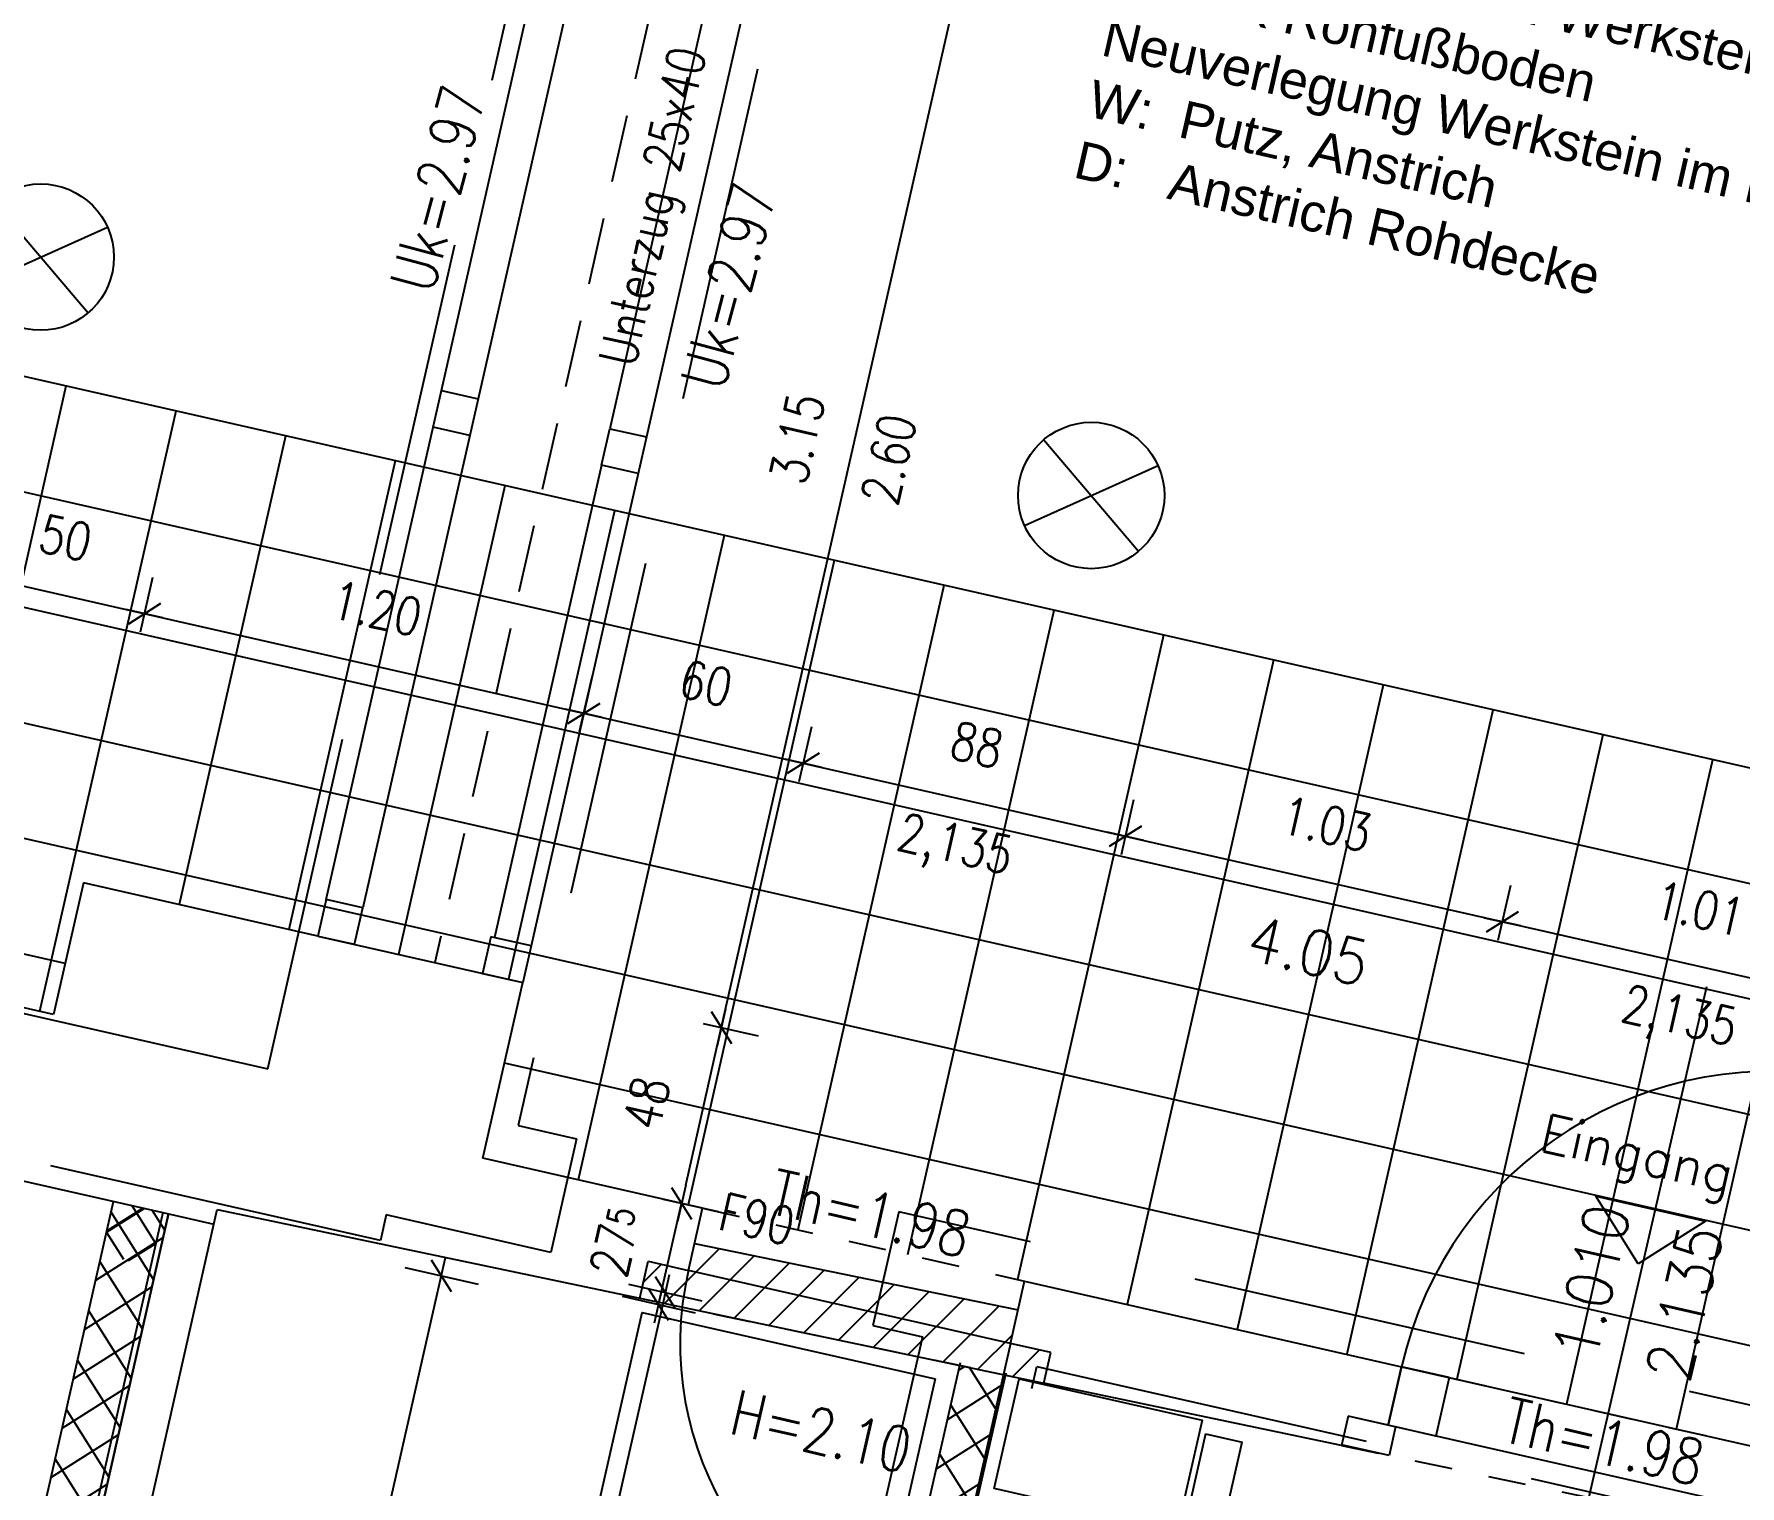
# Model space of a CAD drawing. Header units: metres. Extents: x -7 to 99688, y -10762 to -90.
# Drawn here: x 85.603 to 90.148, y -132.097 to -128.23 of the extents above; entities that cross this region are included whole.
import ezdxf
from ezdxf.enums import TextEntityAlignment as Align

# ---------------------------------------------------------------- set-up
doc = ezdxf.new("R2010")
doc.units = ezdxf.units.M
doc.header["$LTSCALE"] = 0.03
for name, pattern in [('DOT', [0]), ('GESTRICHELT', [9, 6, -3]), ('GESTRICHELT2', [4.5, 3, -1.5])]:
    doc.linetypes.add(name, pattern=pattern)
doc.layers.get('0').update_dxf_attribs({"linetype": 'CONTINUOUS'})
doc.layers.get('Defpoints').update_dxf_attribs({"linetype": 'CONTINUOUS'})
for name, color, linetype in [('A_abriss', 44, '_ABBRUCH'), ('A_bemaßung', 2, 'CONTINUOUS'), ('A_BRANDSCHUTZ', 10, 'CONTINUOUS'), ('A_Fußboden_2', 8, 'CONTINUOUS'), ('A_möbel_neu', 1, 'CONTINUOUS'), ('A_räume', 5, 'CONTINUOUS'), ('A_schraffur', 10, 'CONTINUOUS'), ('A_text', 5, 'CONTINUOUS'), ('A_treppe', 3, 'CONTINUOUS'), ('A_trockenbau', 2, 'CONTINUOUS'), ('A_Tuer_neu', 1, 'CONTINUOUS'), ('A_türen', 9, 'CONTINUOUS'), ('A_verdeckt', 8, 'GESTRICHELT2'), ('A_wände', 6, 'CONTINUOUS'), ('CKMA0002', 2, 'CONTINUOUS'), ('E__LEUCHTEN', 6, 'CONTINUOUS')]:
    doc.layers.add(name, color=color, linetype=linetype)
doc.styles.add('BOLDSIMP_FNT', font='TXT.shx', dxfattribs={"width": 0.9, "height": 0.12})
doc.styles.add('SIMPLEX', font='simplex.shx', dxfattribs={"width": 0.8, "height": 0.1})
doc.styles.get("Standard").update_dxf_attribs({"font": 'txt', "height": 1})
doc.linetypes.add('_ABBRUCH', pattern='A,25,[101,cadkon.shx,S=3.5,R=0,X=0,Y=0],25', length=50)
doc.dimstyles.get("Standard").update_dxf_attribs({"dimtxt": 0.1, "dimasz": 0.05, "dimexe": 0.1, "dimexo": 0, "dimgap": 0.1, "dimtad": 1, "dimdec": 4, "dimrnd": 0.0025, "dimzin": 0, "dimdsep": 46, "dimtxsty": 'SIMPLEX', "dimblk": 'DIMCROSS', "dimblk1": 'DIMCROSS', "dimblk2": 'DIMCROSS', "dimsah": 1, "dimcen": 2.5, "dimdle": 0.025, "dimclrd": 1, "dimclre": 1, "dimclrt": 6, "dimadec": 0, "dimazin": 0, "dimtfac": 1, "dimtdec": 4, "dimtix": 1, "dimtmove": 2, "dimatfit": 3, "dimfxl": 1, "dimtvp": 1, "dimtolj": 1, "dimtzin": 0, "dimarcsym": 0})
pattern_1 = [(32.2216, (90.0803, -134.57253), (-0.0507869, 0.0805807), []), (122.2216, (90.0803, -134.57253), (-0.0805807, -0.0507869), [])]

# ---------------------------------------------------------------- blocks, each defined once
blk = doc.blocks.new('DIMCROSS')
at = {"color": 0, "linetype": 'ByBlock'}
blk.add_line((-1, 0), (1, 0), dxfattribs=at)
at = {"linetype": 'ByBlock'}
blk.add_line((-0.707107, -0.707107), (0.707107, 0.707107), dxfattribs=at)
blk = doc.blocks.new('*D68')
at = {"layer": 'CKMA0002', "color": 1, "lineweight": -2}
for p, q in [((86.5912, -131.5152), (86.7863, -131.5594)), ((86.211, -133.6438), (86.6777, -131.5861))]:
    blk.add_line(p, q, dxfattribs=at)
at = {"layer": 'Defpoints', "color": 0}
for p in [(85.8148, -131.3391), (86.6887, -131.5373), (85.3259, -133.4944)]:
    blk.add_point(p, dxfattribs=at)
at = {"layer": 'CKMA0002', "color": 1, "lineweight": -2, "xscale": 0.05, "yscale": 0.05, "zscale": 0.05}
for p, rotation in [((86.6887, -131.5373), 77.22175437981893), ((86.1999, -133.6926), 257.2217543798189)]:
    blk.add_blockref('DIMCROSS', p, dxfattribs=dict(at, rotation=rotation))
at = {"layer": 'CKMA0002', "color": 3, "insert": (86.2981, -132.5818), "char_height": 0.1, "attachment_point": 5, "rotation": 77.2218, "style": 'SIMPLEX'}
blk.add_mtext('\\A1;2.21{\\A1\\H0.7x\\S;}', dxfattribs=at)
blk = doc.blocks.new('*D75')
at = {"layer": 'CKMA0002', "color": 1, "lineweight": -2}
for p, q in [((84.7653, -131.1011), (84.5702, -131.0568)), ((83.2301, -137.4178), (84.6567, -131.1277))]:
    blk.add_line(p, q, dxfattribs=at)
at = {"layer": 'Defpoints', "color": 0}
for p in [(84.6677, -131.079), (85.8148, -131.3391), (84.3661, -137.7267)]:
    blk.add_point(p, dxfattribs=at)
at = {"layer": 'CKMA0002', "color": 1, "lineweight": -2, "xscale": 0.05, "yscale": 0.05, "zscale": 0.05}
for p, rotation in [((84.6677, -131.079), 77.2217543797739), ((83.2191, -137.4666), 257.2217543797739)]:
    blk.add_blockref('DIMCROSS', p, dxfattribs=dict(at, rotation=rotation))
at = {"layer": 'CKMA0002', "color": 6, "insert": (83.7971, -134.2396), "char_height": 0.1, "attachment_point": 5, "rotation": 77.2218, "style": 'SIMPLEX'}
blk.add_mtext('\\A1;6.55{\\A1\\H0.7x\\S;}', dxfattribs=at)
blk = doc.blocks.new('I541')
for p, q in [((-2.4, -1.8), (2.4, 1.8)), ((-2.4, 1.8), (2.4, -1.8))]:
    blk.add_line(p, q)
blk.add_circle((0, 0), 3)
blk = doc.blocks.new('Keller_bibo')
at = {"layer": 'A_verdeckt', "linetype": 'GESTRICHELT', "ltscale": 5}
for points in [[(84.1354, -230.5117), (86.2263, -230.9858), (87.4794, -225.4611)], [(88.1283, -225.6903), (86.8928, -231.1369), (87.0489, -231.1723), (86.9803, -231.4746), (86.5414, -231.3751), (86.5259, -231.4434), (85.0095, -231.0994)], [(90.8913, -232.0439), (87.9071, -231.367), (87.8385, -231.6693), (87.9701, -231.6992), (87.656, -233.084), (87.9632, -233.1536), (88.2751, -231.7786), (91.1228, -232.4245)]]:
    blk.add_lwpolyline(points, dxfattribs=at)
blk = doc.blocks.new('*D145')
at = {"layer": 'CKMA0002', "color": 1, "lineweight": -2}
for p, q in [((87.2798, -131.333), (87.426, -131.3662)), ((87.2674, -131.6136), (87.3285, -131.3441)), ((87.1699, -131.5915), (87.3649, -131.6357)), ((87.2674, -131.6136), (87.2674, -131.6136)), ((87.2674, -131.6136), (87.2674, -131.6136))]:
    blk.add_line(p, q, dxfattribs=at)
at = {"layer": 'Defpoints', "color": 0}
for p in [(86.9693, -131.2626), (87.3285, -131.3441), (86.8594, -131.5211)]:
    blk.add_point(p, dxfattribs=at)
at = {"layer": 'CKMA0002', "color": 1, "lineweight": -2, "xscale": 0.05, "yscale": 0.05, "zscale": 0.05}
for p, rotation in [((87.3285, -131.3441), 257.2204014082751), ((87.2674, -131.6136), 77.22040140827507)]:
    blk.add_blockref('DIMCROSS', p, dxfattribs=dict(at, rotation=rotation))
at = {"layer": 'CKMA0002', "color": 3, "insert": (87.1517, -131.4457), "char_height": 0.1, "attachment_point": 5, "rotation": 77.2204, "style": 'SIMPLEX'}
blk.add_mtext('\\A1;27{\\A1\\H0.7x\\S5;}', dxfattribs=at)
blk = doc.blocks.new('*D146')
at = {"layer": 'CKMA0002', "color": 1, "lineweight": -2}
for p, q in [((87.3859, -130.865), (87.5322, -130.8981)), ((87.3396, -131.2953), (87.4236, -130.9248))]:
    blk.add_line(p, q, dxfattribs=at)
at = {"layer": 'Defpoints', "color": 0}
for p in [(86.9054, -130.756), (87.4347, -130.876), (86.9693, -131.2626)]:
    blk.add_point(p, dxfattribs=at)
at = {"layer": 'CKMA0002', "color": 1, "lineweight": -2, "xscale": 0.05, "yscale": 0.05, "zscale": 0.05}
for p, rotation in [((87.4347, -130.876), 77.22040140827507), ((87.3285, -131.3441), 257.2204014082751)]:
    blk.add_blockref('DIMCROSS', p, dxfattribs=dict(at, rotation=rotation))
at = {"layer": 'CKMA0002', "color": 3, "insert": (87.2353, -131.0769), "char_height": 0.1, "attachment_point": 5, "rotation": 77.2204, "style": 'SIMPLEX'}
blk.add_mtext('\\A1;48{\\A1\\H0.7x\\S;}', dxfattribs=at)
blk = doc.blocks.new('*D147')
at = {"layer": 'CKMA0002', "color": 1, "lineweight": -2}
for p, q in [((88.0827, -127.7932), (88.229, -127.8263)), ((87.4457, -130.8273), (88.1204, -127.853))]:
    blk.add_line(p, q, dxfattribs=at)
at = {"layer": 'Defpoints', "color": 0}
for p in [(87.6021, -127.6842), (88.1314, -127.8042), (86.9054, -130.756)]:
    blk.add_point(p, dxfattribs=at)
at = {"layer": 'CKMA0002', "color": 1, "lineweight": -2, "xscale": 0.05, "yscale": 0.05, "zscale": 0.05}
for p, rotation in [((88.1314, -127.8042), 77.22040140827507), ((87.4347, -130.876), 257.2204014082751)]:
    blk.add_blockref('DIMCROSS', p, dxfattribs=dict(at, rotation=rotation))
at = {"layer": 'CKMA0002', "color": 3, "insert": (87.6368, -129.3069), "char_height": 0.1, "attachment_point": 5, "rotation": 77.2204, "style": 'SIMPLEX'}
blk.add_mtext('\\A1;3.15', dxfattribs=at)
blk = doc.blocks.new('*D157')
at = {"layer": 'CKMA0002', "color": 1, "lineweight": -2}
for p, q in [((85.459, -129.6741), (85.849, -129.7626)), ((85.8867, -129.8224), (85.9199, -129.6761))]:
    blk.add_line(p, q, dxfattribs=at)
at = {"layer": 'Defpoints', "color": 0}
for p in [(85.8978, -129.7736), (85.7352, -130.4905), (85.1326, -130.887)]:
    blk.add_point(p, dxfattribs=at)
at = {"layer": 'CKMA0002', "color": 1, "lineweight": -2, "xscale": 0.05, "yscale": 0.05, "zscale": 0.05}
for p, rotation in [((85.4102, -129.663), 167.2198908575155), ((85.8978, -129.7736), 347.2198908575155)]:
    blk.add_blockref('DIMCROSS', p, dxfattribs=dict(at, rotation=rotation))
at = {"layer": 'CKMA0002', "color": 3, "insert": (85.6872, -129.5721), "char_height": 0.1, "attachment_point": 5, "rotation": 347.2199, "style": 'SIMPLEX'}
blk.add_mtext('\\A1;50{\\A1\\H0.7x\\S;}', dxfattribs=at)
blk = doc.blocks.new('*D158')
at = {"layer": 'CKMA0002', "color": 1, "lineweight": -2}
for p, q in [((85.9466, -129.7847), (87.0192, -130.028)), ((87.0569, -130.0878), (87.0901, -129.9416))]:
    blk.add_line(p, q, dxfattribs=at)
at = {"layer": 'Defpoints', "color": 0}
for p in [(87.068, -130.0391), (85.7352, -130.4905), (86.9054, -130.756)]:
    blk.add_point(p, dxfattribs=at)
at = {"layer": 'CKMA0002', "color": 1, "lineweight": -2, "xscale": 0.05, "yscale": 0.05, "zscale": 0.05}
for p, rotation in [((85.8978, -129.7736), 167.2198908575155), ((87.068, -130.0391), 347.2198908575155)]:
    blk.add_blockref('DIMCROSS', p, dxfattribs=dict(at, rotation=rotation))
at = {"layer": 'CKMA0002', "color": 3, "insert": (86.5161, -129.7601), "char_height": 0.1, "attachment_point": 5, "rotation": 347.2199, "style": 'SIMPLEX'}
blk.add_mtext('\\A1;1.20{\\A1\\H0.7x\\S;}', dxfattribs=at)
blk = doc.blocks.new('*D159')
at = {"layer": 'CKMA0002', "color": 1, "lineweight": -2}
for p, q in [((87.1168, -130.0501), (87.6043, -130.1607)), ((87.642, -130.2206), (87.6752, -130.0743))]:
    blk.add_line(p, q, dxfattribs=at)
at = {"layer": 'Defpoints', "color": 0}
for p in [(87.6531, -130.1718), (86.9054, -130.756), (87.3655, -131.4396)]:
    blk.add_point(p, dxfattribs=at)
at = {"layer": 'CKMA0002', "color": 1, "lineweight": -2, "xscale": 0.05, "yscale": 0.05, "zscale": 0.05}
for p, rotation in [((87.068, -130.0391), 167.2198908575155), ((87.6531, -130.1718), 347.2198908575155)]:
    blk.add_blockref('DIMCROSS', p, dxfattribs=dict(at, rotation=rotation))
at = {"layer": 'CKMA0002', "color": 3, "insert": (87.3937, -129.9591), "char_height": 0.1, "attachment_point": 5, "rotation": 347.2199, "style": 'SIMPLEX'}
blk.add_mtext('\\A1;60{\\A1\\H0.7x\\S;}', dxfattribs=at)
blk = doc.blocks.new('*D160')
at = {"layer": 'CKMA0002', "color": 1, "lineweight": -2}
for p, q in [((87.7019, -130.1829), (88.4625, -130.3554)), ((88.5002, -130.4152), (88.5334, -130.2689))]:
    blk.add_line(p, q, dxfattribs=at)
at = {"layer": 'Defpoints', "color": 0}
for p in [(88.5112, -130.3664), (87.3655, -131.4396), (88.2251, -131.6277)]:
    blk.add_point(p, dxfattribs=at)
at = {"layer": 'CKMA0002', "color": 1, "lineweight": -2, "xscale": 0.05, "yscale": 0.05, "zscale": 0.05}
for p, rotation in [((87.6531, -130.1718), 167.2198908575155), ((88.5112, -130.3664), 347.2198908575155)]:
    blk.add_blockref('DIMCROSS', p, dxfattribs=dict(at, rotation=rotation))
at = {"layer": 'CKMA0002', "color": 3, "insert": (88.1154, -130.1228), "char_height": 0.1, "attachment_point": 5, "rotation": 347.2199, "style": 'SIMPLEX'}
blk.add_mtext('\\A1;88{\\A1\\H0.7x\\S;}', dxfattribs=at)
blk = doc.blocks.new('*D161')
at = {"layer": 'CKMA0002', "color": 1, "lineweight": -2}
for p, q in [((88.56, -130.3775), (89.4668, -130.5832)), ((89.5045, -130.643), (89.5377, -130.4967))]:
    blk.add_line(p, q, dxfattribs=at)
at = {"layer": 'Defpoints', "color": 0}
for p in [(89.5156, -130.5943), (88.2251, -131.6277), (89.2468, -131.7792)]:
    blk.add_point(p, dxfattribs=at)
at = {"layer": 'CKMA0002', "color": 1, "lineweight": -2, "xscale": 0.05, "yscale": 0.05, "zscale": 0.05}
for p, rotation in [((88.5112, -130.3664), 167.2198908575155), ((89.5156, -130.5943), 347.2198908575155)]:
    blk.add_blockref('DIMCROSS', p, dxfattribs=dict(at, rotation=rotation))
at = {"layer": 'CKMA0002', "color": 3, "insert": (89.0466, -130.3341), "char_height": 0.1, "attachment_point": 5, "rotation": 347.2199, "style": 'SIMPLEX'}
blk.add_mtext('\\A1;1.03{\\A1\\H0.7x\\S;}', dxfattribs=at)
blk = doc.blocks.new('*D162')
at = {"layer": 'CKMA0002', "color": 1, "lineweight": -2}
for p, q in [((89.5644, -130.6053), (90.4518, -130.8066)), ((90.4895, -130.8664), (90.5227, -130.7202))]:
    blk.add_line(p, q, dxfattribs=at)
at = {"layer": 'Defpoints', "color": 0}
for p in [(90.5006, -130.8177), (89.2468, -131.7792), (90.2318, -132.0025)]:
    blk.add_point(p, dxfattribs=at)
at = {"layer": 'CKMA0002', "color": 1, "lineweight": -2, "xscale": 0.05, "yscale": 0.05, "zscale": 0.05}
for p, rotation in [((89.5156, -130.5943), 167.2198908575155), ((90.5006, -130.8177), 347.2198908575155)]:
    blk.add_blockref('DIMCROSS', p, dxfattribs=dict(at, rotation=rotation))
at = {"layer": 'CKMA0002', "color": 3, "insert": (90.0413, -130.5597), "char_height": 0.1, "attachment_point": 5, "rotation": 347.2199, "style": 'SIMPLEX'}
blk.add_mtext('\\A1;1.01{\\A1\\H0.7x\\S;}', dxfattribs=at)
blk = doc.blocks.new('*D222')
at = {"layer": 'CKMA0002', "color": 1, "lineweight": -2}
for p, q in [((87.3833, -131.6045), (87.1882, -131.5603)), ((86.8162, -133.6529), (87.2747, -131.6312))]:
    blk.add_line(p, q, dxfattribs=at)
at = {"layer": 'Defpoints', "color": 0}
for p in [(87.2857, -131.5824), (88.9805, -131.9668), (88.5378, -134.0946)]:
    blk.add_point(p, dxfattribs=at)
at = {"layer": 'CKMA0002', "color": 1, "lineweight": -2, "xscale": 0.05, "yscale": 0.05, "zscale": 0.05}
for p, rotation in [((87.2857, -131.5824), 77.22175437976986), ((86.8051, -133.7016), 257.2217543797699)]:
    blk.add_blockref('DIMCROSS', p, dxfattribs=dict(at, rotation=rotation))
at = {"layer": 'CKMA0002', "color": 3, "insert": (86.8991, -132.6088), "char_height": 0.1, "attachment_point": 5, "rotation": 77.2218, "style": 'SIMPLEX'}
blk.add_mtext('\\A1;2.17{\\A1\\H0.7x\\S5;}', dxfattribs=at)

msp = doc.modelspace()

# ---------------------------------------------------------------- hatches: boundary and pattern name
at = {"layer": 'A_schraffur'}
h = msp.add_hatch(dxfattribs=at)
h.set_pattern_fill('ANSI37', color=256, scale=0.03, style=0)
h.set_pattern_definition(pattern_1)
h.paths.add_polyline_path([(85.32613, -133.49442), (85.47241, -133.5276), (85.96134, -131.37235), (85.94608, -131.36889), (85.81512, -131.33918)])
h = msp.add_hatch(dxfattribs=at)
h.set_pattern_fill('ANSI37', color=256, scale=0.03, style=0)
h.set_pattern_definition([(212.2218, (84.36615, -137.72674), (0.050787, -0.0805806), []), (302.2218, (84.36615, -137.72674), (0.0805806, 0.050787), [])])
h.paths.add_polyline_path([(85.81505, -131.33917), (85.78301, -131.48042), (85.91405, -131.51014), (85.94608, -131.36889)])
h = msp.add_hatch(dxfattribs=at)
h.set_pattern_fill('ANSI31', color=256, scale=0.025, style=0)
h.paths.add_polyline_path([(88.22515, -131.62774), (87.36302, -131.45061), (87.34671, -131.5225), (87.23944, -131.49818), (87.21707, -131.59692), (88.29369, -131.82272), (88.31211, -131.74149), (88.20485, -131.71713)])
h = msp.add_hatch(dxfattribs=at)
h.set_pattern_fill('ANSI37', color=256, scale=0.03, style=0)
h.set_pattern_definition(pattern_1)
h.paths.add_polyline_path([(88.1912, -131.80123), (88.06885, -131.77557), (87.8939, -132.54682), (88.0158, -132.57447)])
h.paths.add_polyline_path([(88.0158, -132.57447), (87.8939, -132.54682), (87.84966, -132.74187), (87.97156, -132.76951)])
h.paths.add_polyline_path([(87.97156, -132.76951), (87.84966, -132.74187), (87.76638, -133.109), (87.88828, -133.13665)])
h.paths.add_polyline_path([(87.88828, -133.13665), (87.76638, -133.109), (87.69204, -133.43672), (87.81394, -133.46436)])
h.paths.add_polyline_path([(87.81394, -133.46436), (87.69204, -133.43672), (87.59147, -133.88005), (86.61561, -133.6587), (86.58797, -133.78061), (88.53845, -134.22291), (88.5661, -134.101), (87.71338, -133.90771)])
h.paths.add_polyline_path([(90.75309, -134.59692), (90.02898, -134.43258), (90.00134, -134.55449), (90.72544, -134.71881)])
h.paths.add_polyline_path([(91.26235, -133.51584), (91.14044, -133.4882), (90.88229, -134.62624), (90.75309, -134.59692), (90.72544, -134.71881), (90.97655, -134.77579)])
h.paths.add_polyline_path([(90.30759, -134.67508), (90.35724, -134.45616), (90.50353, -134.48934), (90.45388, -134.70825)], flags=25)

# ---------------------------------------------------------------- linework, layer by layer
at = {"layer": 'A_abriss', "ltscale": 0.3}
for p, q in [((86.68884, -129.17917), (86.99628, -127.82357)), ((87.09381, -127.84572), (86.78635, -129.20126)), ((87.44487, -127.92533), (87.1374, -129.28089)), ((87.5424, -127.94746), (87.23492, -129.30304)), ((86.3814, -130.53453), (86.6667, -129.2767)), ((86.7642, -129.29879), (86.47892, -130.55667)), ((87.11528, -129.37843), (86.82998, -130.63629)), ((87.21282, -129.40055), (86.92751, -130.65841)), ((86.3814, -130.53453), (86.35927, -130.63208)), ((86.47892, -130.55667), (86.3814, -130.53453)), ((86.4568, -130.65418), (86.47892, -130.55667)), ((86.35927, -130.63208), (86.4568, -130.65421)), ((86.82025, -130.6341), (86.7981, -130.73162)), ((86.92751, -130.65841), (86.82025, -130.6341)), ((86.92751, -130.65841), (86.90539, -130.75596)), ((86.7981, -130.73162), (86.90539, -130.75596)), ((85.94608, -131.36889), (85.70056, -132.45131)), ((85.83711, -132.4823), (86.08262, -131.39986)), ((88.20485, -131.71713), (87.34672, -131.52249)), ((88.20485, -131.71713), (88.01021, -132.5753)), ((89.37365, -131.80792), (89.24683, -131.77917)), ((89.37365, -131.80792), (89.33826, -131.96396)), ((88.72443, -131.95804), (86.12743, -143.40718)), ((89.231, -131.93964), (89.21376, -132.01569)), ((89.33826, -131.96396), (89.231, -131.93964)), ((86.22492, -143.42928), (88.82194, -131.98017)), ((89.21376, -132.01569), (89.08712, -131.98746))]:
    msp.add_line(p, q, dxfattribs=at)
for points in [[(86.68884, -129.17917), (86.78635, -129.20126), (86.7642, -129.29879), (86.6667, -129.2767), (86.68884, -129.17917)], [(87.13741, -129.28091), (87.23495, -129.30303), (87.2128, -129.40056), (87.1153, -129.37841), (87.13741, -129.28091)]]:
    msp.add_lwpolyline(points, dxfattribs=at)
msp.add_arc((88.20484, -131.71712), 0.87995, 167.22111, 257.22104, dxfattribs=at)
at = {"layer": 'A_bemaßung'}
msp.add_line((89.70981, -132.28622), (90.06056, -130.76694), dxfattribs=at)
at = {"layer": 'A_Fußboden_2'}
for p, q in [((91.83086, -130.56104), (83.9567, -128.77477)), ((91.76449, -130.85361), (83.89034, -129.06734)), ((85.68836, -129.16802), (85.32579, -130.76677)), ((85.98068, -129.23431), (85.61811, -130.83308)), ((86.27301, -129.30061), (85.99005, -130.54832)), ((91.69813, -131.14617), (83.82398, -129.35991)), ((86.56533, -129.3669), (86.28236, -130.61464)), ((86.85766, -129.4332), (86.57468, -130.68095)), ((87.14998, -129.49949), (86.867, -130.74726)), ((87.4423, -129.56578), (87.05315, -131.28173)), ((91.63176, -131.43874), (83.75762, -129.65247)), ((87.73487, -129.63213), (87.34573, -131.34808)), ((88.02744, -129.69849), (87.6383, -131.41443)), ((88.32002, -129.76484), (87.93087, -131.48078)), ((88.61259, -129.83119), (88.22344, -131.54713)), ((88.90516, -129.89754), (88.51601, -131.61348)), ((91.56539, -131.73131), (83.69126, -129.94504)), ((89.19773, -129.96389), (88.80858, -131.67983)), ((89.4903, -130.03024), (89.10115, -131.74618)), ((89.78287, -130.09659), (89.39372, -131.81253)), ((90.07544, -130.16294), (89.68629, -131.87888)), ((90.36801, -130.22929), (89.97886, -131.94523)), ((85.68646, -130.70528), (83.81415, -130.28054)), ((90.80607, -131.86668), (86.85666, -130.97074))]:
    msp.add_line(p, q, dxfattribs=at)
at = {"layer": 'A_möbel_neu'}
for points in [[(88.00398, -131.81146), (87.827, -132.59164), (87.04682, -132.41467), (87.22377, -131.63448)], [(88.6493, -132.2144), (88.16168, -132.10382), (88.22803, -131.81125), (88.71565, -131.92183)]]:
    msp.add_lwpolyline(points, close=True, dxfattribs=at)
at = {"layer": 'A_treppe', "color": 1, "linetype": 'Continuous'}
msp.add_lwpolyline([(89.87736, -131.50479), (89.76425, -131.32532), (90.05682, -131.39168), (89.87736, -131.50479)], dxfattribs=at)
at = {"layer": 'A_trockenbau'}
for p, q in [((85.32613, -133.49442), (85.81512, -131.33918)), ((85.96134, -131.37235), (85.47253, -133.52763)), ((88.07038, -131.76884), (87.59147, -133.88005)), ((88.19228, -131.79649), (87.71338, -133.90771))]:
    msp.add_line(p, q, dxfattribs=at)
at = {"layer": 'A_Tuer_neu'}
for p, q in [((85.18569, -134.11352), (85.81505, -131.33917)), ((85.33197, -134.1467), (85.96134, -131.37235)), ((89.24683, -131.77916), (90.23182, -132.00258))]:
    msp.add_line(p, q, dxfattribs=at)
msp.add_arc((90.23181, -132.00259), 1.01, 77.22096, 167.21906, dxfattribs=at)
at = {"layer": 'A_türen'}
for p, q in [((89.21144, -131.93519), (89.24683, -131.77916)), ((90.19642, -132.1586), (89.10419, -131.91087))]:
    msp.add_line(p, q, dxfattribs=at)
at = {"layer": 'A_verdeckt', "linetype": 'GESTRICHELT'}
msp.add_line((87.36859, -127.62862), (86.6712, -130.70284), dxfattribs=at)
at = {"layer": 'A_verdeckt'}
for p, q in [((87.38432, -131.35671), (88.24248, -131.55135)), ((87.21707, -131.59692), (88.29369, -131.82272)), ((89.37364, -131.80793), (90.2318, -132.00259)), ((88.72441, -131.95802), (88.82191, -131.98014)), ((89.08676, -131.98906), (90.29041, -132.24151))]:
    msp.add_line(p, q, dxfattribs=at)
at = {"layer": 'A_wände', "linetype": 'Continuous'}
for p, q in [((85.73518, -130.4905), (85.65554, -130.84157)), ((86.35927, -130.63208), (85.73518, -130.4905)), ((85.65554, -130.84157), (85.16796, -130.73097)), ((86.7992, -131.22402), (86.90538, -130.75597)), ((87.38432, -131.35671), (86.7992, -131.22402)), ((85.54627, -131.27818), (85.94608, -131.36889)), ((85.94608, -131.36889), (86.08262, -131.39986)), ((86.08262, -131.39986), (86.09146, -131.36084)), ((86.09146, -131.36084), (87.21707, -131.59692)), ((87.34671, -131.5225), (87.38432, -131.35671)), ((87.21707, -131.59692), (87.23944, -131.49818)), ((87.23944, -131.49818), (87.34671, -131.5225)), ((89.24684, -131.77917), (89.21145, -131.93517)), ((89.1042, -131.91084), (89.08676, -131.98906)), ((89.21145, -131.93517), (89.1042, -131.91084))]:
    msp.add_line(p, q, dxfattribs=at)
at = {"layer": 'A_wände'}
for p, q in [((86.35927, -130.63208), (86.90538, -130.75597)), ((87.36302, -131.45061), (88.22515, -131.62774)), ((88.20485, -131.71713), (88.24248, -131.55135)), ((88.24248, -131.55135), (89.24684, -131.77917)), ((87.21707, -131.59692), (88.29369, -131.82272)), ((88.31211, -131.74149), (88.20485, -131.71713)), ((88.29369, -131.82272), (88.31211, -131.74149)), ((89.08676, -131.98906), (88.29369, -131.82272))]:
    msp.add_line(p, q, dxfattribs=at)

# ---------------------------------------------------------------- block references
at = {"layer": 'A_verdeckt', "linetype": 'GESTRICHELT'}
msp.add_blockref('Keller_bibo', (0, 100), dxfattribs=at)
at = {"layer": 'E__LEUCHTEN', "color": 2, "xscale": 0.06499999999999899, "yscale": 0.06499999999999773, "zscale": 0.065, "rotation": 347.2217543797802}
for p in [(85.62099, -128.82396), (88.41987, -129.45882)]:
    msp.add_blockref('I541', p, dxfattribs=at)

# ---------------------------------------------------------------- texts
at = {"layer": 'A_abriss', "ltscale": 0.3, "style": 'SIMPLEX', "width": 0.8}
for s, rotation, p in [('Uk=2.97', 75, (86.67925, -128.64167)), ('Uk=2.97', 75, (87.45406, -128.90102)), ('Th=1.98', 347.2, (87.83219, -131.37116)), ('H=2.10', 347.2, (87.70057, -131.95139)), ('Th=1.98', 347.2, (89.78615, -131.97832))]:
    msp.add_text(s, height=0.12, rotation=rotation, dxfattribs=at).set_placement(p, align=Align.MIDDLE_CENTER)
at = {"layer": 'A_bemaßung', "color": 7, "linetype": 'Continuous', "style": 'BOLDSIMP_FNT', "width": 0.9}
msp.add_text('4.05', height=0.12, rotation=346.9, dxfattribs=at).set_placement((88.81915, -130.72861), align=Align.BOTTOM_LEFT)
at = {"layer": 'A_bemaßung', "color": 7, "linetype": 'DOT', "style": 'BOLDSIMP_FNT', "width": 0.9}
for s, p in [('1.010', (89.79952, -131.77701)), ('2.135', (90.04719, -131.83419))]:
    msp.add_text(s, height=0.12, rotation=77, dxfattribs=at).set_placement(p, align=Align.BOTTOM_LEFT)
at = {"layer": 'A_BRANDSCHUTZ', "linetype": 'Continuous', "insert": (87.4436, -131.31496), "char_height": 0.1, "width": 1, "attachment_point": 1, "rotation": 347, "style": 'SIMPLEX'}
msp.add_mtext('F90', dxfattribs=at)
at = {"layer": 'A_räume', "linetype": 'Continuous', "insert": (88.79642, -126.72491), "char_height": 0.15, "width": 6.6459, "attachment_point": 1, "rotation": 347.21977}
msp.add_mtext('{\\fArial|b0|i0|c0|p34;Windfang \\P00.91.034\\PF = 44,38 m² \\PU = 31,27 m\\P\\H0.6667x;RH: 3,00 m\\PFB: Abbruch vorh. Werkstein incl. Mörtelbett\\Pbis OK Rohfußboden \\PNeuverlegung Werkstein im Mörtelbett, Ausgleich\\PW:  Putz, Anstrich\\PD:   Anstrich Rohdecke}', dxfattribs=at)
at = {"layer": 'A_text', "linetype": 'Continuous', "insert": (87.10629, -129.09876), "char_height": 0.1, "width": 1.1421, "attachment_point": 1, "rotation": 77.2204, "style": 'SIMPLEX'}
msp.add_mtext('Unterzug 25x40', dxfattribs=at)
at = {"layer": 'A_text', "linetype": 'Continuous', "insert": (89.63154, -131.10462), "char_height": 0.1, "width": 1.1421, "attachment_point": 1, "rotation": 347.22061}
msp.add_mtext('\\Fsimplex.shx;Eingang', dxfattribs=at)
at = {"layer": 'CKMA0002', "color": 6, "char_height": 0.1, "width": 1, "attachment_point": 5, "style": 'SIMPLEX'}
for s, insert, rotation in [('2.60', (87.88058, -129.36225), 77.2204), ('2,135', (88.05522, -130.40069), 347.21989), ('2,135', (89.98471, -130.85748), 347.21989)]:
    msp.add_mtext(s, dxfattribs=dict(at, insert=insert, rotation=rotation))

# ---------------------------------------------------------------- dimensions: what is measured, and where the dimension line sits
at = {"layer": 'CKMA0002'}
for base, p1, p2, angle, text, override, picture, middle in [((88.13143, -127.80423), (86.90538, -130.75597), (87.60211, -127.68417), 77.2204, '3.15', {"dimexo": 0.492763, "dimrnd": 0.005, "dimse1": 1, "dimclrt": 3}, '*D147', (87.63678, -129.30695)), ((85.89779, -129.77364), (85.13259, -130.88697), (85.73518, -130.4905), 347.21989, '50{\\A1\\H0.7x\\S;}', {"dimexo": 0.685077, "dimrnd": 0.005, "dimse1": 1, "dimclrt": 3}, '*D157', (85.68718, -129.57205)), ((87.068, -130.03907), (85.73518, -130.4905), (86.90539, -130.75596), 347.21989, '1.20{\\A1\\H0.7x\\S;}', {"dimexo": 0.685097, "dimrnd": 0.005, "dimse1": 1, "dimclrt": 3}, '*D158', (86.51608, -129.76007)), ((87.6531, -130.17179), (86.90539, -130.75596), (87.36552, -131.43961), 347.21989, '60{\\A1\\H0.7x\\S;}', {"dimexo": 1.250023, "dimrnd": 0.005, "dimse1": 1, "dimclrt": 3}, '*D159', (87.39373, -129.95915)), ((88.51124, -130.36645), (87.36552, -131.43961), (88.22515, -131.62774), 347.21989, '88{\\A1\\H0.7x\\S;}', {"dimexo": 1.243332, "dimrnd": 0.005, "dimse1": 1, "dimclrt": 3}, '*D160', (88.11535, -130.12284)), ((89.5156, -130.59426), (88.22515, -131.62774), (89.24683, -131.77917), 347.21989, '1.03{\\A1\\H0.7x\\S;}', {"dimexo": 1.165005, "dimrnd": 0.005, "dimse1": 1, "dimclrt": 3}, '*D161', (89.0466, -130.33407)), ((90.50058, -130.81768), (89.24683, -131.77917), (90.23182, -132.00255), 347.21989, '1.01{\\A1\\H0.7x\\S;}', {"dimexo": 1.164962, "dimrnd": 0.005, "dimse1": 1, "dimclrt": 3}, '*D162', (90.04127, -130.55969)), ((87.43469, -130.87603), (86.96932, -131.2626), (86.90538, -130.75597), 77.2204, '48{\\A1\\H0.7x\\S;}', {"dimexo": 0.492748, "dimrnd": 0.005, "dimse1": 1, "dimclrt": 3}, '*D146', (87.23532, -131.07687)), ((84.66774, -131.07896), (84.36608, -137.72673), (85.81476, -131.3391), 77.22175, '6.55{\\A1\\H0.7x\\S;}', {"dimexo": 1.076148, "dimse1": 1}, '*D75', (83.79712, -134.2396)), ((87.32852, -131.34408), (86.85943, -131.52108), (86.96932, -131.2626), 77.2204, '27{\\A1\\H0.7x\\S5;}', {"dimexo": 0.318324, "dimrnd": 0.005, "dimclrt": 3}, '*D145', (87.15167, -131.44566)), ((86.68875, -131.53731), (85.32594, -133.49438), (85.81476, -131.3391), 257.22175, '2.21{\\A1\\H0.7x\\S;}', {"dimexo": 0.796179, "dimrnd": 0.005, "dimse1": 1, "dimclrt": 3}, '*D68', (86.29806, -132.58178)), ((87.28574, -131.58241), (88.53779, -134.09458), (88.98055, -131.96678), 77.22175, '2.17{\\A1\\H0.7x\\S5;}', {"dimexo": 1.637846, "dimrnd": 0.005, "dimse1": 1, "dimclrt": 3}, '*D222', (86.89914, -132.60884))]:
    dim = msp.add_linear_dim(base=base, p1=p1, p2=p2, angle=angle, text=text, dimstyle='Standard', override=override, dxfattribs=at)
    dim.commit()
    dim.dimension.update_dxf_attribs({"geometry": picture, "text_midpoint": middle})

doc.saveas('drawing.dxf')
